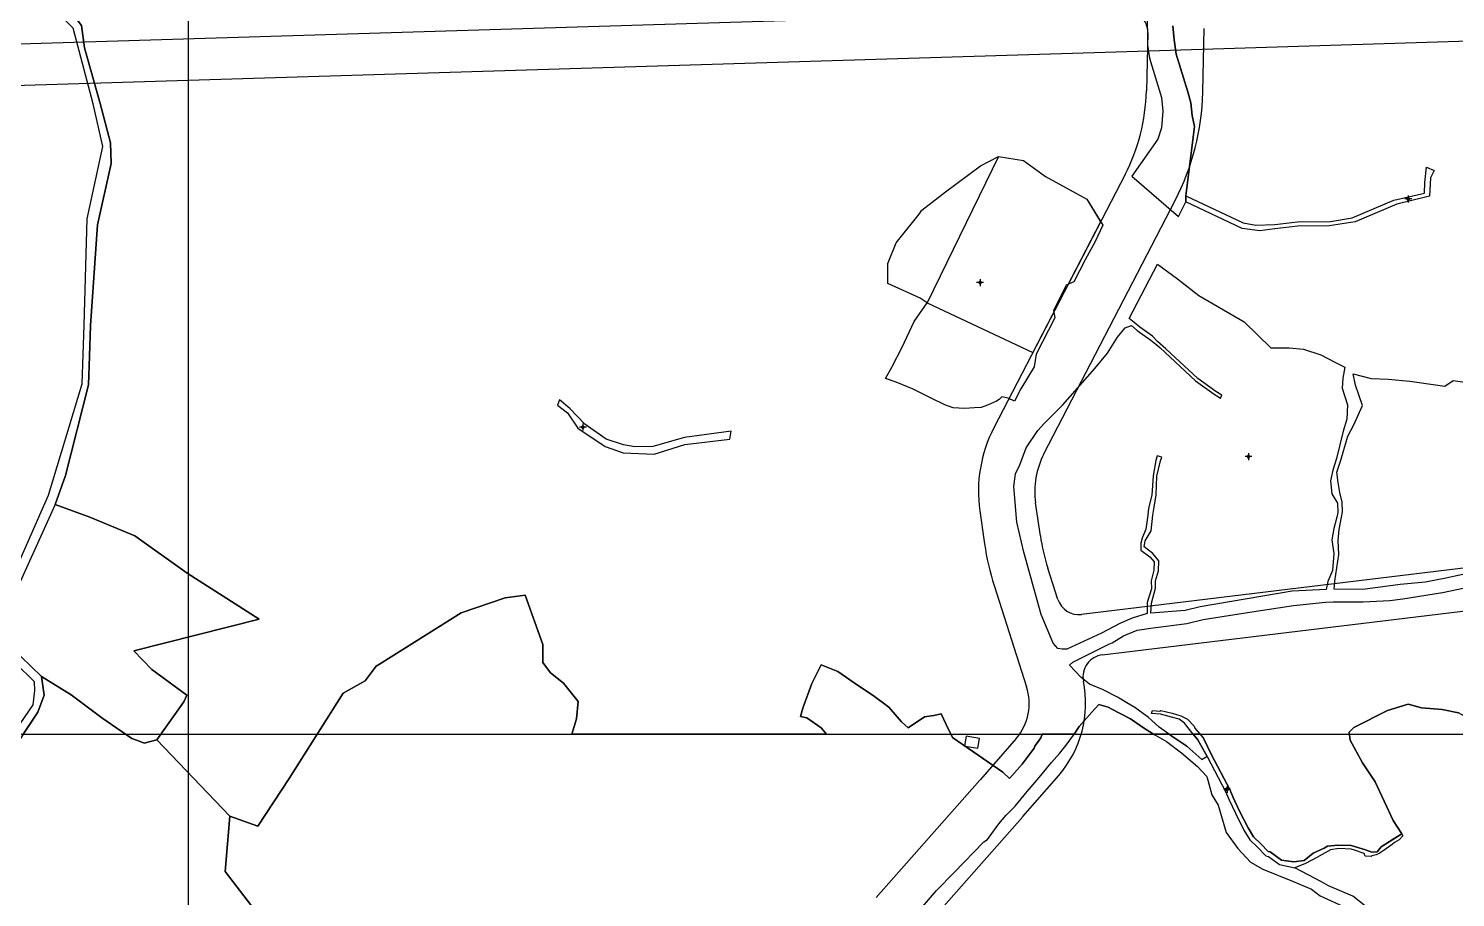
# Model space of a CAD drawing. Extents: x 547408 to 554234, y 1833375 to 1843904.
# Drawn here: x 550942 to 551460, y 1837441 to 1837757 of the extents above; entities that cross this region are included whole.
import ezdxf

# ---------------------------------------------------------------- set-up
doc = ezdxf.new("R2010")
doc.units = 0
for name, color, linetype in [('Level 10', 7, 'Continuous'), ('Level 11', 7, 'Continuous'), ('Level 2', 7, 'Continuous'), ('Level 30', 7, 'Continuous'), ('Level 52', 7, 'Continuous'), ('Level 62', 7, 'Continuous')]:
    doc.layers.add(name, color=color, linetype=linetype)

msp = doc.modelspace()

# ---------------------------------------------------------------- linework, layer by layer
at = {"layer": 'Level 10'}
msp.add_line((551362.47, 1837695.72), (551362.52, 1837693.51), dxfattribs=at)
for points in [[(550949.05, 1837586.89), (550961.32, 1837627.34), (550962.07, 1837648.74), (550963.17, 1837687.35), (550968.84, 1837713.65), (550965.27, 1837729.17), (550958.08, 1837756.75), (550952.71, 1837762.14), (550942.1, 1837769.84), (550922.6, 1837782.67), (550903.01, 1837800.63), (550863.88, 1837840.08), (550857.65, 1837844.16), (550853.07, 1837844.54), (550814.08, 1837842.6), (550775.29, 1837841.09), (550729.58, 1837841), (550687.45, 1837840.62), (550680.46, 1837840.35), (550662.27, 1837842.24), (550643.69, 1837844.78), (550622.82, 1837846.38)], [(551353.47, 1837846.88), (551354.42, 1837838.45), (551354.9, 1837830.77), (551357.36, 1837802.7), (551350.82, 1837784.19), (551351.5, 1837783.68), (551348.4, 1837762.76), (551348.49, 1837750.68), (551349.26, 1837745.78), (551353.6, 1837731.5), (551354.14, 1837726.57), (551353.56, 1837720.51), (551352.26, 1837716.35), (551342.78, 1837702.89), (551359.82, 1837688.22), (551362.52, 1837693.51)], [(550924.7, 1837784.06), (550943.75, 1837772.1), (550954.77, 1837766.11), (550961.09, 1837757.64), (550962.17, 1837749.57), (550967.88, 1837729.36), (550971.61, 1837714.97), (550971.8, 1837707.48), (550966.89, 1837685.22), (550964.29, 1837648.53), (550963.63, 1837627.04), (550955.24, 1837594.06), (550951.46, 1837583.48), (550938.15, 1837553.99)], [(551357.7, 1837757.63), (551358.22, 1837752.53), (551358.96, 1837747.33), (551363.15, 1837733.59), (551364.24, 1837729.57), (551364.8, 1837724.92), (551365.61, 1837720.93), (551362.47, 1837695.72)], [(551332.25, 1837685.09), (551329.38, 1837678.88), (551325.91, 1837672.48), (551321.78, 1837664.45), (551319.02, 1837663.28), (551314.38, 1837654.09), (551314.87, 1837651.36), (551308.06, 1837638.21), (551307.31, 1837633.58), (551302.44, 1837625.6), (551300.23, 1837621.1), (551297.83, 1837622.21), (551295.55, 1837622.64), (551294.63, 1837621.7), (551293.6, 1837621.03), (551290.34, 1837619.6), (551288.07, 1837618.79), (551285.69, 1837618.69), (551281.96, 1837618.38), (551277.9, 1837618.65), (551274.91, 1837619.72), (551269.94, 1837622.1), (551263.39, 1837625.42), (551257.2, 1837627.94), (551253.33, 1837629.31), (551255.61, 1837633.38), (551259.35, 1837640.7), (551263.72, 1837649.99), (551268.46, 1837656.88), (551265.86, 1837658.47), (551254.15, 1837663.85), (551254.17, 1837671.14), (551257.15, 1837678.7), (551258.12, 1837679.85), (551265.5, 1837689.05), (551266.44, 1837690.58), (551275.13, 1837697.2), (551287.86, 1837706.68), (551294.39, 1837710.03), (551303.48, 1837708.6), (551311.51, 1837702.74), (551326.51, 1837694.55), (551332.25, 1837685.09)], [(551362.47, 1837695.72), (551383.34, 1837685.95), (551387.94, 1837685.12), (551394.81, 1837685.37), (551403.09, 1837686.31), (551415.01, 1837686.39), (551422.96, 1837687.74), (551438.12, 1837694.2), (551449.25, 1837696.74), (551449.39, 1837700.64), (551449.99, 1837706.2), (551452.78, 1837704.98), (551451.4, 1837702.28), (551450.97, 1837695.63), (551439.18, 1837692.73), (551423.99, 1837686.24), (551414.52, 1837684.82), (551403.15, 1837684.67), (551394.8, 1837683.69), (551389.37, 1837682.99), (551382.9, 1837683.92), (551362.52, 1837693.51)], [(551348.35, 1837547.85), (551348.38, 1837543.84), (551342.9, 1837542.15), (551338.44, 1837540.17), (551331.8, 1837536.65), (551319.24, 1837530.89), (551317.47, 1837530.86), (551315.89, 1837531.05), (551314.18, 1837533.07), (551309.87, 1837543.41), (551303.56, 1837566.14), (551301.09, 1837577.07), (551300, 1837590.05), (551300.52, 1837594.66), (551302.17, 1837597.94), (551304.46, 1837604.14), (551308.67, 1837610.39), (551310.98, 1837612.96), (551317.78, 1837619.74), (551329.4, 1837632.98), (551333.94, 1837638.57), (551337.64, 1837644.4), (551340.35, 1837647.76), (551342.7, 1837648.55), (551344.78, 1837646.75), (551349.72, 1837643.28), (551351.54, 1837641.81), (551352.99, 1837640.58), (551366.02, 1837628.43), (551372.76, 1837623.58), (551375.11, 1837622.17), (551375.58, 1837623.29), (551373.42, 1837624.58), (551366.78, 1837629.36), (551355.21, 1837640.13), (551352.15, 1837642.79), (551350.34, 1837644.66), (551345.75, 1837647.92), (551343.67, 1837649.7), (551341.9, 1837651.1), (551352.15, 1837670.93), (551359.4, 1837665.56), (551367.13, 1837659.52), (551383.61, 1837649.96), (551393.32, 1837640.5), (551399.99, 1837640.5), (551405.27, 1837639.96), (551411.56, 1837637.92), (551416.91, 1837635.1), (551420.2, 1837633.42), (551419.54, 1837629.43), (551419.26, 1837625.82), (551421.2, 1837619.7)], [(551467.08, 1837558.92), (551455.9, 1837556.43), (551454.48, 1837556.18), (551449.56, 1837555.2), (551440.38, 1837554.44), (551426.75, 1837552.53), (551416.32, 1837552.68), (551416.62, 1837555.58), (551418.08, 1837565.27), (551417.83, 1837570.37), (551418.16, 1837574.4), (551419.09, 1837578.82), (551419.46, 1837580.78), (551419.33, 1837584.3), (551418.41, 1837587.84), (551417.81, 1837591.54), (551417.4, 1837595.2), (551418.83, 1837599.58), (551421.4, 1837608.33), (551423.56, 1837612.5), (551426.67, 1837619.5), (551424.13, 1837626.92), (551423.24, 1837631.02), (551429.8, 1837629.28), (551436.04, 1837629.08), (551443.83, 1837628.29), (551456.65, 1837626.47), (551459.65, 1837628.57), (551475.59, 1837626.26)], [(551197.22, 1837610.11), (551180.23, 1837607.89), (551168.72, 1837604.57), (551162.21, 1837604.42), (551158, 1837605.17), (551151.71, 1837607.23), (551143.95, 1837612.74), (551138.61, 1837618.45), (551134.82, 1837621.54), (551134.1, 1837619.58), (551137.65, 1837616.83), (551141.43, 1837611.2), (551151.36, 1837604.55), (551157.89, 1837602.32), (551169.19, 1837601.76), (551180.41, 1837605.36), (551196.75, 1837607.29), (551197.22, 1837610.11)], [(551421.2, 1837619.7), (551421.02, 1837614.47), (551419.59, 1837610.11), (551417.25, 1837600.25), (551415.94, 1837595.96), (551415.06, 1837592.03), (551415.5, 1837587.41), (551417.58, 1837583.92), (551417.75, 1837580.52), (551417.36, 1837578.89), (551416.25, 1837574.75), (551415.56, 1837570.68), (551416.23, 1837565.62), (551415.8, 1837559.51), (551414.08, 1837555.42), (551413.45, 1837552.58), (551401.14, 1837551.97), (551367.66, 1837546.26), (551362.19, 1837544.94), (551349.72, 1837543.93), (551349.98, 1837547.61), (551351.47, 1837552.99), (551351.49, 1837555.75), (551352.53, 1837559.4), (551352.61, 1837563.03), (551350.51, 1837565.67), (551347.37, 1837568.07), (551347.73, 1837570.32), (551349.85, 1837573.89), (551350.45, 1837579.56), (551350.89, 1837582.45), (551351.68, 1837586.99), (551351.95, 1837593.82), (551353.31, 1837599.36), (551353.71, 1837600.72), (551352.03, 1837601.21), (551351.54, 1837599.54), (551350.53, 1837593.87), (551350.16, 1837586.82), (551348.87, 1837582.2), (551348.63, 1837579.65), (551347.93, 1837574.46), (551346.55, 1837571.19), (551346.08, 1837569.46), (551346.08, 1837566.88), (551349.36, 1837564.49), (551350.91, 1837562.64), (551350.81, 1837559.54), (551349.91, 1837555.67), (551349.93, 1837552.75), (551348.35, 1837547.85)], [(550935.37, 1837555.68), (550949.05, 1837586.89)], [(551370.18, 1837491.83), (551368.26, 1837490.77), (551362.81, 1837495.58), (551356.97, 1837499.4), (551352.73, 1837502.44), (551348.87, 1837505.97), (551343.87, 1837509.69), (551340.97, 1837511.3), (551337.59, 1837513.39), (551332.11, 1837516.23), (551327.5, 1837518.09), (551324.44, 1837520.54), (551320.22, 1837525.05), (551321.34, 1837526.17), (551334.43, 1837532.67), (551335.73, 1837533.19), (551339.75, 1837535.77), (551344.76, 1837537.8), (551350.53, 1837538.63), (551362.86, 1837540.16), (551368.7, 1837541.66), (551386.44, 1837544.48), (551401.57, 1837546.71), (551413.22, 1837547.96), (551416.03, 1837548.03), (551426.97, 1837548.08), (551436.65, 1837548.58), (551441.34, 1837549.16), (551455.73, 1837551.52), (551463.32, 1837553.02)], [(550921.74, 1837479.08), (550943.45, 1837510.59), (550944.04, 1837515.79), (550943.93, 1837519), (550937.06, 1837525.79)], [(550938.94, 1837528.16), (550946.47, 1837520.93), (550947.46, 1837514.18), (550945.12, 1837507.98), (550925.53, 1837478.33)], [(551261.06, 1837430.45), (551271.81, 1837443.05), (551278.25, 1837449.58), (551289, 1837460.78), (551290.39, 1837461.68), (551294.48, 1837467.33), (551297.17, 1837470.46), (551300.43, 1837473.81), (551304.84, 1837479.11), (551309.2, 1837484.23), (551313.61, 1837489.58), (551316.49, 1837492.93), (551318.97, 1837495.98), (551321.59, 1837499.62), (551323.68, 1837502.71), (551328.25, 1837507.94), (551330.89, 1837510.74), (551334.23, 1837509.71), (551335.31, 1837509.19), (551342.38, 1837505.5), (551347.04, 1837502.28), (551351.16, 1837499.74), (551355.38, 1837497.26), (551360.86, 1837493.18), (551366.65, 1837488.17), (551370.07, 1837484.49), (551371.92, 1837477.9), (551374.18, 1837474.16), (551377.18, 1837464.18), (551381.37, 1837458.35), (551385.97, 1837453.36), (551390.41, 1837450.86), (551401.22, 1837446.52), (551408.15, 1837443.61), (551411.33, 1837441.11), (551420.86, 1837436.83)], [(551370.18, 1837491.83), (551366.79, 1837497.89), (551365.08, 1837500), (551361.98, 1837503.99), (551360.04, 1837505.36), (551357.21, 1837506.1), (551353.28, 1837507.23), (551350, 1837507.48), (551350.34, 1837508.53), (551352.96, 1837508.37), (551353.4, 1837508.52), (551357.52, 1837507.61), (551360.62, 1837506.65), (551363.04, 1837505.44), (551365.45, 1837502.9), (551365.69, 1837502.09), (551368.87, 1837498.49), (551371.79, 1837492.41), (551378.43, 1837479.83), (551379.63, 1837476.95), (551382.02, 1837471.94), (551385.09, 1837465.91), (551387.09, 1837462.62), (551389.7, 1837460.1), (551392.38, 1837457.25), (551393.16, 1837457.1), (551397.19, 1837454.14), (551401.67, 1837453.48), (551405.44, 1837453.96), (551408.78, 1837456.62), (551412.74, 1837458.48), (551414, 1837459.23), (551417.71, 1837459.62), (551422.51, 1837459.49), (551427.76, 1837457.86), (551430.05, 1837457.07), (551431.96, 1837457.12), (551433.44, 1837458.98), (551440.92, 1837463.66), (551441.37, 1837462.94), (551440.01, 1837461.48), (551438.26, 1837460.56), (551437.4, 1837459.8), (551434.5, 1837457.71), (551432.73, 1837456.58), (551431.68, 1837456.08), (551430.1, 1837455.65), (551429.77, 1837455.41), (551427.61, 1837455.59), (551427.3, 1837456.53), (551423.8, 1837457.81), (551422.56, 1837458.08), (551418.04, 1837458.36), (551415.02, 1837457.87), (551410.02, 1837455.05), (551405.99, 1837452.87), (551402.04, 1837451.28)], [(551370.18, 1837491.83), (551376.89, 1837479.1), (551378.07, 1837476.26), (551380.49, 1837471.19), (551383.6, 1837465.08), (551385.75, 1837461.55), (551388.49, 1837458.9), (551391.52, 1837455.68), (551392.46, 1837455.5), (551396.52, 1837452.52), (551402.04, 1837451.28)], [(551427.75, 1837437.42), (551423.17, 1837441.04), (551414.37, 1837444.76), (551411.83, 1837446.23), (551402.04, 1837451.28)]]:
    msp.add_lwpolyline(points, dxfattribs=at)
at = {"layer": 'Level 11'}
for p, q in [((551443.31, 1837695.23), (551442.69, 1837694.6)), ((551443.31, 1837695.85), (551443.31, 1837695.23)), ((551443.94, 1837694.6), (551443.31, 1837695.23)), ((551442.69, 1837694.6), (551442.06, 1837694.6)), ((551442.69, 1837694.6), (551443.31, 1837693.97)), ((551443.31, 1837693.97), (551443.94, 1837694.6)), ((551443.31, 1837693.97), (551443.31, 1837693.35)), ((551444.56, 1837694.6), (551443.94, 1837694.6)), ((551287.06, 1837664.2), (551286.43, 1837664.2)), ((551287.68, 1837664.83), (551287.06, 1837664.2)), ((551287.06, 1837664.2), (551287.68, 1837663.57)), ((551287.68, 1837665.45), (551287.68, 1837664.83)), ((551288.31, 1837664.2), (551287.68, 1837664.83)), ((551287.68, 1837663.57), (551288.31, 1837664.2)), ((551288.93, 1837664.2), (551288.31, 1837664.2)), ((551287.68, 1837663.57), (551287.68, 1837662.95)), ((551143.31, 1837612.27), (551142.69, 1837611.65)), ((551143.31, 1837612.9), (551143.31, 1837612.27)), ((551143.94, 1837611.65), (551143.31, 1837612.27)), ((551142.69, 1837611.65), (551142.06, 1837611.65)), ((551142.69, 1837611.65), (551143.31, 1837611.03)), ((551143.31, 1837611.03), (551143.94, 1837611.65)), ((551143.31, 1837611.03), (551143.31, 1837610.4)), ((551144.56, 1837611.65), (551143.94, 1837611.65)), ((551385.26, 1837602.15), (551385.26, 1837601.53)), ((551384.63, 1837600.9), (551384.01, 1837600.9)), ((551385.26, 1837601.53), (551384.63, 1837600.9)), ((551384.63, 1837600.9), (551385.26, 1837600.27)), ((551385.89, 1837600.9), (551385.26, 1837601.53)), ((551385.26, 1837600.27), (551385.89, 1837600.9)), ((551385.26, 1837600.27), (551385.26, 1837599.65)), ((551386.51, 1837600.9), (551385.89, 1837600.9)), ((551376.81, 1837479.9), (551376.18, 1837479.9)), ((551377.43, 1837480.53), (551376.81, 1837479.9)), ((551376.81, 1837479.9), (551377.43, 1837479.27)), ((551377.43, 1837481.15), (551377.43, 1837480.53)), ((551378.06, 1837479.9), (551377.43, 1837480.53)), ((551377.43, 1837479.27), (551378.06, 1837479.9)), ((551377.43, 1837479.27), (551377.43, 1837478.65)), ((551378.68, 1837479.9), (551378.06, 1837479.9))]:
    msp.add_line(p, q, dxfattribs=at)
for centre in [(551443.31, 1837694.6), (551287.68, 1837664.2), (551143.31, 1837611.65), (551385.26, 1837600.9), (551377.43, 1837479.9)]:
    msp.add_circle(centre, 0.15, dxfattribs=at)
at = {"layer": 'Level 2'}
for points in [[(551348.4, 1837762.76), (551348.49, 1837750.68), (551349.26, 1837745.78), (551353.6, 1837731.5), (551354.14, 1837726.57), (551353.56, 1837720.51), (551352.26, 1837716.35), (551342.78, 1837702.89), (551359.82, 1837688.22), (551362.52, 1837693.51), (551362.47, 1837695.72)], [(551362.47, 1837695.72), (551365.61, 1837720.93), (551364.8, 1837724.92), (551364.24, 1837729.57), (551363.15, 1837733.59), (551358.96, 1837747.33), (551358.22, 1837752.53), (551357.7, 1837757.63)]]:
    msp.add_lwpolyline(points, dxfattribs=at)
at = {"layer": 'Level 30'}
for points in [[(550477.02, 1837736.91), (551348.05, 1837763.51), (551500.16, 1837768.26), (551598.04, 1837771.31), (551819.16, 1837939.77), (551882.15, 1838006.24), (553007.63, 1839193.61)], [(550483.82, 1837722.11), (551348.99, 1837748.53), (551500.63, 1837753.27), (551603.3, 1837756.47), (551829.22, 1837928.58), (551893.03, 1837995.92), (553018.52, 1839183.3)], [(551348.63, 1837755.08), (551348.13, 1837733.88)], [(551368.62, 1837733.4), (551369.17, 1837756.6)], [(551294.39, 1837710.03), (551268.46, 1837656.88), (551306.88, 1837638.78)], [(551294.39, 1837710.03), (551303.48, 1837708.6), (551311.51, 1837702.74), (551326.51, 1837694.55), (551331.49, 1837686.35), (551306.88, 1837638.78)], [(551340.35, 1837703.47), (551292.69, 1837611.35)], [(551310.9, 1837601.93), (551358.56, 1837694.05)], [(551287.58, 1837581.16), (551289.28, 1837569.2)], [(551309.58, 1837572.09), (551307.87, 1837584.06)], [(551591.15, 1837575.84), (551324.53, 1837543.46)], [(551315.95, 1837548.96), (551312.32, 1837560.29)], [(551332.09, 1837528.76), (551593.02, 1837560.45)], [(551292.81, 1837553.99), (551304.59, 1837517.22)], [(551300.78, 1837498.36), (551287.81, 1837483.47)], [(551287.6, 1837483.23), (551249.9, 1837440.54)], [(551303.26, 1837470), (551316.29, 1837484.95)], [(551265.24, 1837426.95), (551302.96, 1837469.67)]]:
    msp.add_lwpolyline(points, dxfattribs=at)
for centre, radius, start, end in [((551340.63, 1837755.27), 8, 358.6505, 91.7891), ((551278.4, 1837735.52), 69.75, 332.6468, 358.6505), ((551278.4, 1837735.52), 90.25, 332.6468, 358.6505), ((551337.32, 1837588.26), 50.25, 152.6468, 188.1177), ((551337.32, 1837588.26), 29.75, 152.6468, 188.1177), ((551378.63, 1837581.94), 69.75, 188.1177, 198.0786), ((551378.63, 1837581.94), 90.25, 188.1177, 198.0387), ((551323.57, 1837551.4), 8, 197.7484, 276.9246), ((551333.06, 1837520.82), 8, 96.9246, 191.5038), ((551285.78, 1837511.2), 40.25, 319.2953, 11.5038), ((551285.78, 1837511.2), 19.75, 319.4564, 17.7484), ((551250.31, 1837516.16), 49.75, 318.5542, 318.9185), ((551250.31, 1837516.16), 70.25, 318.5542, 318.9185)]:
    msp.add_arc(centre, radius, start, end, dxfattribs=at)
at = {"layer": 'Level 52'}
for p, q in [((550980.13, 1837530.24), (551025.65, 1837541.75)), ((551025.65, 1837541.75), (550980.13, 1837530.24)), ((551229.88, 1837525.11), (551226.52, 1837518.42)), ((551226.52, 1837518.42), (551229.88, 1837525.11)), ((551014.99, 1837470.14), (550988.49, 1837497.9)), ((550988.49, 1837497.9), (551014.99, 1837470.14)), ((551231.8, 1837500), (551139.27, 1837500)), ((551139.27, 1837500), (551231.8, 1837500)), ((551282.57, 1837499.2), (551282, 1837495.75)), ((551287.46, 1837498.4), (551282.57, 1837499.2)), ((551286.87, 1837494.81), (551287.46, 1837498.4)), ((551318.31, 1837500), (551310.27, 1837500)), ((551310.27, 1837500), (551318.31, 1837500)), ((551321.85, 1837500), (551318.31, 1837500)), ((551318.31, 1837500), (551321.85, 1837500)), ((551350.74, 1837500), (551347.04, 1837502.28)), ((551347.04, 1837502.28), (551350.74, 1837500)), ((551356.13, 1837500), (551350.74, 1837500)), ((551350.74, 1837500), (551356.13, 1837500)), ((551356.97, 1837499.4), (551356.13, 1837500)), ((551367.54, 1837500), (551365.08, 1837500)), ((551365.08, 1837500), (551367.54, 1837500)), ((551282.28, 1837495.56), (551286.87, 1837494.81)), ((551370.18, 1837491.83), (551368.26, 1837490.77)), ((551368.26, 1837490.77), (551370.18, 1837491.83)), ((551014.99, 1837470.14), (551025.16, 1837466.49))]:
    msp.add_line(p, q, dxfattribs=at)
for points in [[(550963.98, 1837637.43), (550964.29, 1837648.53), (550966.89, 1837685.22), (550971.8, 1837707.48), (550971.61, 1837714.97), (550967.88, 1837729.36), (550962.17, 1837749.57), (550961.09, 1837757.64), (550954.77, 1837766.11), (550943.75, 1837772.1)], [(550943.75, 1837772.1), (550954.77, 1837766.11), (550961.09, 1837757.64), (550962.17, 1837749.57), (550967.88, 1837729.36)], [(550967.88, 1837729.36), (550971.61, 1837714.97)], [(550971.61, 1837714.97), (550971.8, 1837707.48)], [(550971.8, 1837707.48), (550966.89, 1837685.22), (550964.29, 1837648.53), (550963.98, 1837637.43)], [(550963.98, 1837637.43), (550963.63, 1837627.04), (550955.24, 1837594.06), (550951.46, 1837583.48)], [(550963.63, 1837627.04), (550963.98, 1837637.43)], [(550951.46, 1837583.48), (550955.24, 1837594.06), (550963.63, 1837627.04)], [(551025.65, 1837541.75), (550999.41, 1837558.46), (550980.39, 1837572.1), (550964.12, 1837578.9), (550951.46, 1837583.48)], [(550951.46, 1837583.48), (550964.12, 1837578.9), (550980.39, 1837572.1), (550999.41, 1837558.46), (551025.65, 1837541.75)], [(551122.27, 1837550.53), (551115.02, 1837549.5), (551099.09, 1837544.06), (551069.39, 1837525.37)], [(551099.09, 1837544.06), (551115.02, 1837549.5), (551122.27, 1837550.53)], [(551139.27, 1837500), (551140.92, 1837505.47), (551141.63, 1837511.84), (551136.21, 1837518.44), (551131.5, 1837522.21), (551128.68, 1837525.99), (551128.68, 1837532.59), (551122.27, 1837550.53)], [(551122.27, 1837550.53), (551128.68, 1837532.59), (551128.68, 1837525.99), (551131.5, 1837522.21), (551136.21, 1837518.44), (551141.63, 1837511.84), (551140.92, 1837505.47), (551139.27, 1837500)], [(551069.39, 1837525.37), (551099.09, 1837544.06)], [(550988.49, 1837497.9), (550998.23, 1837511.67), (550999.37, 1837514.14), (550986.57, 1837523.5), (550980.13, 1837530.24)], [(550980.13, 1837530.24), (550986.57, 1837523.5), (550999.37, 1837514.14), (550998.23, 1837511.67), (550988.49, 1837497.9)], [(551069.39, 1837525.37), (551068.15, 1837524.69), (551064.15, 1837519.35), (551056.16, 1837514.84)], [(551064.15, 1837519.35), (551068.15, 1837524.69)], [(551068.15, 1837524.69), (551069.39, 1837525.37)], [(551261.55, 1837502.29), (551259.06, 1837504.43), (551254.45, 1837509.82), (551248.85, 1837513.97), (551243.52, 1837517.47), (551236.02, 1837522.77), (551229.88, 1837525.11)], [(551229.88, 1837525.11), (551236.02, 1837522.77), (551243.52, 1837517.47), (551248.85, 1837513.97), (551254.45, 1837509.82), (551259.06, 1837504.43), (551261.55, 1837502.29)], [(550939.85, 1837500), (550945.12, 1837507.98), (550947.46, 1837514.18), (550946.47, 1837520.93)], [(550946.47, 1837520.93), (550947.46, 1837514.18), (550945.12, 1837507.98), (550939.85, 1837500)], [(550946.47, 1837520.93), (550957.3, 1837514.22), (550968.48, 1837505.9), (550979.33, 1837498.32), (550982.37, 1837497.27)], [(550982.37, 1837497.27), (550979.33, 1837498.32), (550968.48, 1837505.9), (550957.3, 1837514.22), (550946.47, 1837520.93)], [(551056.16, 1837514.84), (551064.15, 1837519.35)], [(551056.16, 1837514.84), (551036.51, 1837483.83), (551025.16, 1837466.49), (551014.99, 1837470.14)], [(551025.16, 1837466.49), (551036.51, 1837483.83), (551056.16, 1837514.84)], [(551226.52, 1837518.42), (551223.22, 1837509.36), (551222.39, 1837506.35)], [(551222.39, 1837506.35), (551223.22, 1837509.36), (551226.52, 1837518.42)], [(551330.89, 1837510.74), (551328.25, 1837507.94), (551323.68, 1837502.71), (551321.85, 1837500)], [(551328.25, 1837507.94), (551330.89, 1837510.74)], [(551347.04, 1837502.28), (551342.38, 1837505.5), (551335.31, 1837509.19), (551334.23, 1837509.71), (551330.89, 1837510.74)], [(551330.89, 1837510.74), (551334.23, 1837509.71)], [(551334.23, 1837509.71), (551335.31, 1837509.19)], [(551335.31, 1837509.19), (551342.38, 1837505.5), (551347.04, 1837502.28)], [(551443.22, 1837510.86), (551435.82, 1837508.57), (551423.53, 1837502.31), (551421.84, 1837500.68), (551422.16, 1837497.79), (551426.62, 1837489.51), (551430.06, 1837484.38), (551431.33, 1837482.55), (551437.8, 1837468.59), (551440.92, 1837463.66)], [(551423.53, 1837502.31), (551435.82, 1837508.57)], [(551435.82, 1837508.57), (551443.22, 1837510.86)], [(551465.69, 1837505.46), (551461.57, 1837507.74), (551455.66, 1837508.97), (551448.07, 1837509.53), (551443.22, 1837510.86)], [(551443.22, 1837510.86), (551448.07, 1837509.53), (551455.66, 1837508.97)], [(551455.66, 1837508.97), (551461.57, 1837507.74)], [(551222.39, 1837506.35), (551224.71, 1837505.86), (551229.94, 1837502.23), (551231.8, 1837500)], [(551231.8, 1837500), (551229.94, 1837502.23), (551224.71, 1837505.86), (551222.39, 1837506.35)], [(551273.51, 1837507.37), (551270.85, 1837506.72), (551267.42, 1837506.23), (551261.55, 1837502.29)], [(551261.55, 1837502.29), (551267.42, 1837506.23), (551270.85, 1837506.72), (551273.51, 1837507.37)], [(551282, 1837495.75), (551277.62, 1837498.77), (551275.4, 1837503.46), (551273.51, 1837507.37)], [(551273.51, 1837507.37), (551275.4, 1837503.46), (551277.62, 1837498.77), (551295.95, 1837486.14), (551298.39, 1837483.87)], [(551321.85, 1837500), (551323.68, 1837502.71), (551328.25, 1837507.94)], [(550982.37, 1837497.27), (550983.87, 1837496.68), (550988.49, 1837497.9)], [(550988.49, 1837497.9), (550983.87, 1837496.68), (550982.37, 1837497.27)], [(551310.27, 1837500), (551309.77, 1837498.62), (551307.63, 1837495.56), (551307.35, 1837494.89), (551302.93, 1837489.06), (551298.39, 1837483.87)], [(551307.63, 1837495.56), (551309.77, 1837498.62)], [(551309.77, 1837498.62), (551310.27, 1837500)], [(551356.13, 1837500), (551356.97, 1837499.4), (551362.81, 1837495.58), (551368.26, 1837490.77)], [(551368.26, 1837490.77), (551362.81, 1837495.58), (551356.97, 1837499.4)], [(551365.08, 1837500), (551366.79, 1837497.89), (551370.18, 1837491.83)], [(551370.18, 1837491.83), (551366.79, 1837497.89), (551365.08, 1837500)], [(551440.92, 1837463.66), (551437.82, 1837461.7), (551433.44, 1837458.98), (551431.96, 1837457.12), (551430.05, 1837457.07), (551427.76, 1837457.86), (551422.51, 1837459.49), (551417.71, 1837459.62), (551414, 1837459.23), (551412.74, 1837458.48), (551408.78, 1837456.62), (551405.44, 1837453.96), (551401.67, 1837453.48), (551397.19, 1837454.14), (551393.16, 1837457.1), (551392.38, 1837457.25), (551389.7, 1837460.1), (551387.09, 1837462.62), (551385.09, 1837465.91), (551382.02, 1837471.94), (551379.63, 1837476.95), (551378.43, 1837479.83), (551371.79, 1837492.41), (551368.87, 1837498.49), (551367.54, 1837500)], [(551367.54, 1837500), (551368.87, 1837498.49), (551371.79, 1837492.41), (551378.43, 1837479.83), (551379.63, 1837476.95), (551382.02, 1837471.94), (551385.09, 1837465.91), (551387.09, 1837462.62), (551389.7, 1837460.1), (551392.38, 1837457.25), (551393.16, 1837457.1), (551397.19, 1837454.14), (551401.67, 1837453.48), (551405.44, 1837453.96), (551408.78, 1837456.62), (551412.74, 1837458.48), (551414, 1837459.23), (551417.71, 1837459.62), (551422.51, 1837459.49), (551427.76, 1837457.86), (551430.05, 1837457.07), (551431.96, 1837457.12), (551433.44, 1837458.98), (551437.82, 1837461.7), (551440.92, 1837463.66)], [(551421.84, 1837500.68), (551423.53, 1837502.31)], [(551422.16, 1837497.79), (551421.84, 1837500.68)], [(551298.39, 1837483.87), (551295.95, 1837486.14), (551282.28, 1837495.56)], [(551298.39, 1837483.87), (551302.93, 1837489.06), (551307.35, 1837494.89)], [(551307.35, 1837494.89), (551307.63, 1837495.56)], [(551426.62, 1837489.51), (551422.16, 1837497.79)], [(551430.06, 1837484.38), (551426.62, 1837489.51)], [(551431.33, 1837482.55), (551430.06, 1837484.38)], [(551437.8, 1837468.59), (551431.33, 1837482.55)], [(551012.77, 1837432.26), (551024.08, 1837435.96), (551013.32, 1837450.02), (551014.99, 1837470.14)], [(551014.99, 1837470.14), (551013.32, 1837450.02), (551024.08, 1837435.96), (551012.77, 1837432.26)], [(551440.92, 1837463.66), (551437.8, 1837468.59)]]:
    msp.add_lwpolyline(points, dxfattribs=at)
at = {"layer": 'Level 62'}
for p, q in [((551000, 1835000), (551000, 1841500)), ((549500, 1837500), (552500, 1837500))]:
    msp.add_line(p, q, dxfattribs=at)

doc.saveas('drawing.dxf')
